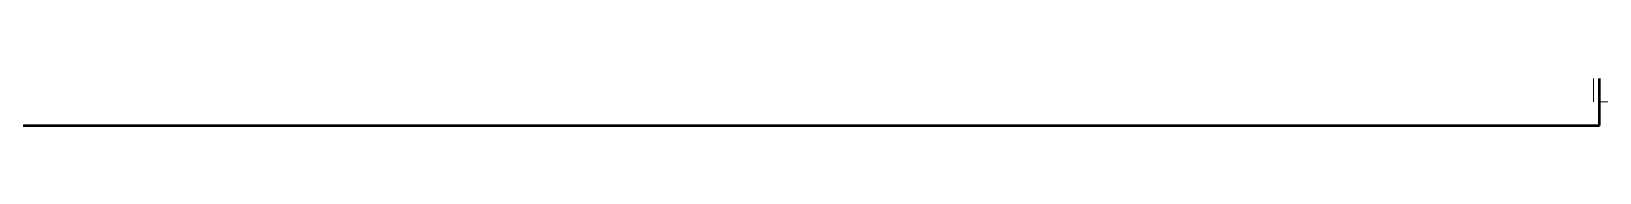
# Model space of a CAD drawing. Header units: inches. Extents: x -4235 to -464, y 9706 to 12365.
# Drawn here: x -3469.9 to -3203.3, y 11775 to 11783 of the extents above; entities that cross this region are included whole.
import ezdxf

# ---------------------------------------------------------------- set-up
doc = ezdxf.new("R2010")
doc.units = ezdxf.units.IN
doc.header["$MEASUREMENT"] = 0
for name, color, linetype, lineweight in [('0-1', 7, 'Continuous', 5), ('A-FLOR-1', 7, 'Continuous', 9), ('A-FLOR-5', 192, 'Continuous', 9), ('A-WALL-2', 250, 'Continuous', 50), ('A-WALL-4', 254, 'Continuous', 9)]:
    doc.layers.add(name, color=color, linetype=linetype, lineweight=lineweight)

# ---------------------------------------------------------------- blocks, each defined once
blk = doc.blocks.new('CTR - 1st Phase -Stairs _ Elevators_rvt-1-BACKGROUND - BASEMENT')
at = {"layer": 'A-FLOR-1'}
blk.add_line((-3041.37, 11778.99), (-3203.32, 11778.99), dxfattribs=at)
at = {"layer": 'A-WALL-2'}
for p, q in [((-3203.32, 11774.99), (-3203.32, 11782.99)), ((-3556.35, 11774.99), (-3203.32, 11774.99))]:
    blk.add_line(p, q, dxfattribs=at)
at = {"layer": 'A-WALL-4'}
for p, q in [((-3203.32, 11774.99), (-3203.32, 11778.99)), ((-3556.35, 11774.99), (-3203.32, 11774.99))]:
    blk.add_line(p, q, dxfattribs=at)

msp = doc.modelspace()

# ---------------------------------------------------------------- linework, layer by layer
at = {"layer": 'A-FLOR-5'}
msp.add_line((-3204.37, 11782.98), (-3204.37, 11778.99), dxfattribs=at)

# ---------------------------------------------------------------- block references
at = {"layer": '0-1'}
msp.add_blockref('CTR - 1st Phase -Stairs _ Elevators_rvt-1-BACKGROUND - BASEMENT', (0, 0), dxfattribs=at)

doc.saveas('drawing.dxf')
